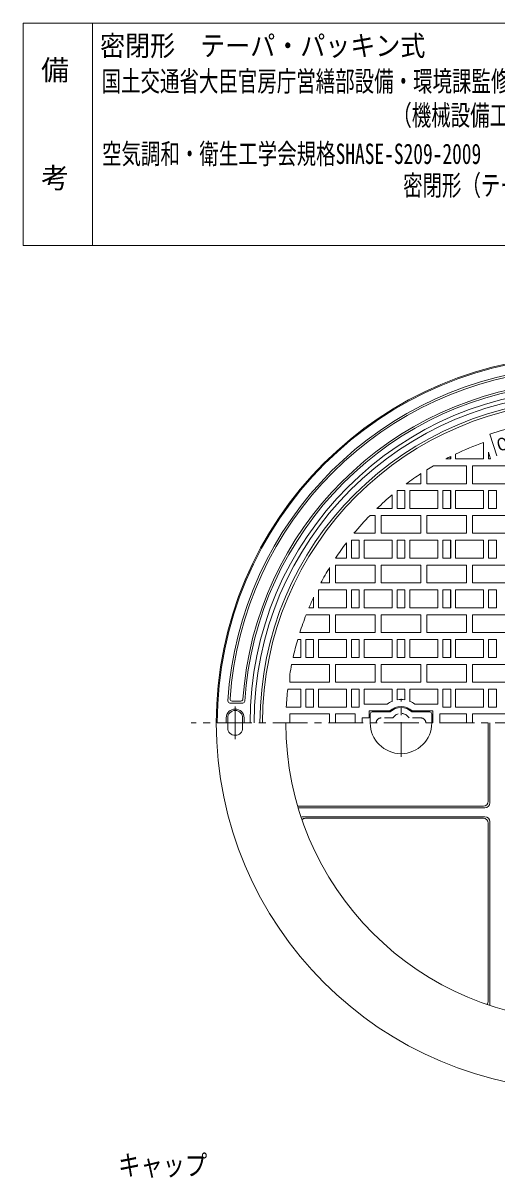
# Model space of a CAD drawing. Units: millimetres, scale not verified. Extents: x -687 to 540, y -936 to 985.
# Drawn here: x -687 to -210, y -178 to 985 of the extents above; entities that cross this region are included whole.
import ezdxf
from ezdxf.enums import TextEntityAlignment as Align

# ---------------------------------------------------------------- set-up
doc = ezdxf.new("R2010")
doc.units = ezdxf.units.MM
doc.header["$LTSCALE"] = 7
doc.linetypes.add('CHAIN1', pattern=[8, 5, -1, 1, -1])
doc.linetypes.add('DASHED1', pattern=[1.8, 1.2, -0.6])
for name, color, linetype, lineweight in [('0-1_躯体', 2, 'Continuous', 18), ('0-2_仕上', 3, 'Continuous', 18), ('0-3_建具', 4, 'Continuous', 18), ('0-4_その他', 7, 'Continuous', 18), ('0-5_寸法', 7, 'Continuous', 18), ('F-0_F-0ﾚｲﾔ', 7, 'Continuous', 18)]:
    doc.layers.add(name, color=color, linetype=linetype, lineweight=lineweight)
doc.layers.add('F-4_F-4ﾚｲﾔ', color=2, linetype='Continuous')
doc.layers.add('F-5_F-5ﾚｲﾔ', color=2, linetype='Continuous')
doc.styles.add('ＭＳ ゴシック', font='')
doc.styles.get('ＭＳ ゴシック').set_extended_font_data('MS Gothic')

msp = doc.modelspace()

# ---------------------------------------------------------------- linework, layer by layer
at = {"layer": '0-1_躯体'}
for p, q in [((-479.181, 300.371), (-466.155, 300.371)), ((-477.047, 302.371), (-468.026, 302.371)), ((-482.859, 285.371), (-482.859, 280.371)), ((-481.359, 285.371), (-481.359, 275.371)), ((-466.36, 285.371), (-466.36, 275.371)), ((-464.86, 285.371), (-464.86, 280.371))]:
    msp.add_line(p, q, dxfattribs=at)
at = {"layer": '0-1_躯体', "linetype": 'CHAIN1'}
msp.add_line((-473.859, 296.848), (-473.859, 263.894), dxfattribs=at)
at = {"layer": '0-1_躯体'}
for centre, radius, start, end in [((-122.859, 280.371), 370, 0.00015, 0), ((-122.859, 280.371), 369, 0, 180), ((-122.859, 280.371), 359, 93.53308, 176.46692), ((-122.859, 280.371), 357, 93.87645, 176.12355), ((-122.859, 280.371), 344, 93.97743, 176.02255), ((-122.859, 280.371), 342, 93.66676, 176.33322), ((-122.859, 280.371), 336, 0, 180), ((-122.859, 280.371), 332, 0, 180), ((-122.859, 280.371), 326, 0, 180), ((-479.181, 302.371), 2, 176.46617, 270), ((-477.047, 304.371), 2, 176.12352, 270), ((-468.026, 304.371), 2, 270, 356.02238), ((-473.859, 285.371), 9, 0, 180), ((-473.859, 285.371), 7.5, 0, 180), ((-466.155, 302.371), 2, 270, 356.33388), ((-122.859, 280.371), 300, 180, 0), ((-473.859, 275.371), 7.5, 180, 0)]:
    msp.add_arc(centre, radius, start, end, dxfattribs=at)
at = {"layer": '0-2_仕上'}
for p, q in [((-210.311, 549.52), (-217.419, 571.394)), ((-223.86, 546.371), (-223.86, 562.858)), ((-256.86, 546.371), (-256.86, 548.781)), ((-256.859, 546.371), (-256.859, 548.781)), ((-251.86, 546.371), (-251.86, 551.219)), ((-218.86, 546.371), (-218.86, 553.178)), ((-280.86, 535.392), (-280.86, 521.372)), ((-274.249, 539.371), (-240.86, 539.371)), ((-261.581, 546.371), (-256.859, 546.371)), ((-251.86, 546.371), (-223.86, 546.371)), ((-240.86, 539.371), (-240.86, 521.372)), ((-234.859, 539.371), (-234.859, 521.372)), ((-286.86, 531.575), (-286.86, 521.372)), ((-310.86, 496.371), (-310.86, 514.371)), ((-310.86, 496.371), (-310.86, 514.157)), ((-310.593, 514.371), (-302.86, 514.371)), ((-302.86, 496.371), (-302.86, 514.371)), ((-302.86, 496.371), (-302.86, 514.371)), ((-301.517, 521.372), (-286.86, 521.372)), ((-297.86, 496.371), (-297.86, 514.371)), ((-297.86, 514.371), (-269.859, 514.371)), ((-280.86, 521.372), (-240.86, 521.372)), ((-269.859, 496.371), (-269.859, 514.371)), ((-264.86, 496.371), (-264.86, 514.371)), ((-264.86, 514.371), (-256.859, 514.371)), ((-264.86, 496.371), (-264.86, 514.371)), ((-256.86, 496.371), (-256.86, 514.371)), ((-256.859, 496.371), (-256.859, 514.371)), ((-251.86, 496.371), (-251.86, 514.371)), ((-251.86, 514.371), (-223.86, 514.371)), ((-234.859, 521.371), (-194.859, 521.371)), ((-223.86, 496.371), (-223.86, 514.371)), ((-218.86, 514.371), (-210.859, 514.371)), ((-218.86, 496.371), (-218.86, 514.371)), ((-218.859, 496.371), (-218.859, 514.371)), ((-210.86, 496.371), (-210.86, 514.371)), ((-210.859, 496.371), (-210.859, 514.371)), ((-338.077, 489.371), (-332.86, 489.371)), ((-332.86, 489.371), (-332.86, 471.371)), ((-326.86, 489.371), (-326.86, 471.371)), ((-326.86, 489.371), (-286.86, 489.371)), ((-310.86, 496.371), (-302.86, 496.371)), ((-297.86, 496.371), (-269.859, 496.371)), ((-286.86, 489.371), (-286.86, 471.371)), ((-280.86, 489.371), (-280.86, 471.371)), ((-280.86, 489.371), (-240.86, 489.371)), ((-264.86, 496.371), (-256.859, 496.371)), ((-251.86, 496.371), (-223.86, 496.371)), ((-240.86, 489.371), (-240.86, 471.371)), ((-234.859, 489.371), (-234.859, 471.371)), ((-234.859, 489.371), (-194.86, 489.371)), ((-218.86, 496.371), (-210.859, 496.371)), ((-354.2, 471.371), (-332.86, 471.371)), ((-326.86, 471.371), (-286.86, 471.371)), ((-280.86, 471.371), (-240.86, 471.371)), ((-241.788, 471.371), (-240.859, 471.371)), ((-240.859, 471.946), (-240.859, 471.371)), ((-234.859, 471.371), (-194.859, 471.371)), ((-234.859, 471.371), (-194.86, 471.371)), ((-361.86, 446.371), (-361.86, 461.696)), ((-356.86, 446.371), (-356.86, 464.371)), ((-356.86, 464.371), (-348.86, 464.371)), ((-356.86, 446.371), (-356.86, 464.371)), ((-348.86, 446.371), (-348.86, 464.371)), ((-348.86, 446.371), (-348.86, 464.371)), ((-343.86, 446.371), (-343.86, 464.371)), ((-343.86, 464.371), (-315.86, 464.371)), ((-315.86, 446.371), (-315.86, 464.371)), ((-310.86, 446.371), (-310.86, 464.371)), ((-310.86, 464.371), (-302.86, 464.371)), ((-310.86, 446.371), (-310.86, 464.371)), ((-302.86, 446.371), (-302.86, 464.371)), ((-302.86, 446.371), (-302.86, 464.371)), ((-297.86, 446.371), (-297.86, 464.371)), ((-297.86, 464.371), (-269.859, 464.371)), ((-269.859, 446.371), (-269.859, 464.371)), ((-264.86, 446.371), (-264.86, 464.371)), ((-264.86, 464.371), (-256.859, 464.371)), ((-264.86, 446.371), (-264.86, 464.371)), ((-256.86, 446.371), (-256.86, 464.371)), ((-256.859, 446.371), (-256.859, 464.371)), ((-251.86, 464.371), (-223.859, 464.371)), ((-251.86, 446.371), (-251.86, 464.371)), ((-251.859, 446.371), (-251.859, 464.371)), ((-223.86, 446.371), (-223.86, 464.371)), ((-223.859, 446.371), (-223.859, 464.371)), ((-218.86, 464.371), (-210.859, 464.371)), ((-218.86, 446.371), (-218.86, 464.371)), ((-218.859, 446.371), (-218.859, 464.371)), ((-210.86, 446.371), (-210.86, 464.371)), ((-210.859, 446.371), (-210.859, 464.371)), ((-372.747, 446.371), (-361.86, 446.371)), ((-356.86, 446.371), (-348.86, 446.371)), ((-343.86, 446.371), (-315.86, 446.371)), ((-310.86, 446.371), (-302.86, 446.371)), ((-297.86, 446.371), (-269.859, 446.371)), ((-264.86, 446.371), (-256.859, 446.371)), ((-251.86, 446.371), (-223.859, 446.371)), ((-218.86, 446.371), (-210.859, 446.371)), ((-378.86, 436.779), (-378.86, 421.371)), ((-372.86, 439.371), (-372.86, 421.371)), ((-372.86, 439.371), (-332.86, 439.371)), ((-332.86, 439.371), (-332.86, 421.371)), ((-326.86, 439.371), (-326.86, 421.371)), ((-326.86, 439.371), (-286.86, 439.371)), ((-286.86, 439.371), (-286.86, 421.371)), ((-280.86, 439.371), (-280.86, 421.371)), ((-280.86, 439.371), (-240.86, 439.371)), ((-240.86, 439.371), (-240.86, 421.371)), ((-240.859, 439.371), (-240.859, 421.371)), ((-234.859, 439.371), (-194.859, 439.371)), ((-234.859, 439.371), (-234.859, 421.371)), ((-387.659, 421.371), (-378.86, 421.371)), ((-372.86, 421.371), (-332.86, 421.371)), ((-326.86, 421.371), (-286.86, 421.371)), ((-280.86, 421.371), (-240.86, 421.371)), ((-234.859, 421.371), (-194.859, 421.371)), ((-389.86, 396.371), (-389.86, 414.371)), ((-389.86, 414.371), (-361.86, 414.371)), ((-361.86, 396.371), (-361.86, 414.371)), ((-356.86, 396.371), (-356.86, 414.371)), ((-356.86, 414.371), (-348.86, 414.371)), ((-356.86, 396.371), (-356.86, 414.371)), ((-348.86, 396.371), (-348.86, 414.371)), ((-348.86, 396.371), (-348.86, 414.371)), ((-343.86, 396.371), (-343.86, 414.371)), ((-343.86, 414.371), (-315.86, 414.371)), ((-315.86, 396.371), (-315.86, 414.371)), ((-310.86, 396.371), (-310.86, 414.371)), ((-310.86, 414.371), (-302.86, 414.371)), ((-310.86, 396.371), (-310.86, 414.371)), ((-302.86, 396.371), (-302.86, 414.371)), ((-302.86, 396.371), (-302.86, 414.371)), ((-297.86, 396.371), (-297.86, 414.371)), ((-297.86, 414.371), (-269.859, 414.371)), ((-269.859, 396.371), (-269.859, 414.371)), ((-264.86, 396.371), (-264.86, 414.371)), ((-264.86, 414.371), (-256.859, 414.371)), ((-264.86, 396.371), (-264.86, 414.371)), ((-256.86, 396.371), (-256.86, 414.371)), ((-256.859, 396.371), (-256.859, 414.371)), ((-251.86, 396.371), (-251.86, 414.371)), ((-251.86, 414.371), (-223.86, 414.371)), ((-223.86, 396.371), (-223.86, 414.371)), ((-218.86, 414.371), (-210.859, 414.371)), ((-218.86, 396.371), (-218.86, 414.371)), ((-218.859, 396.371), (-218.859, 414.371)), ((-210.86, 396.371), (-210.86, 414.371)), ((-210.859, 396.371), (-210.859, 414.371)), ((-399.525, 396.371), (-394.86, 396.371)), ((-394.86, 396.371), (-394.86, 406.924)), ((-394.86, 396.371), (-394.86, 406.923)), ((-389.86, 396.371), (-361.86, 396.371)), ((-356.86, 396.371), (-348.86, 396.371)), ((-343.86, 396.371), (-315.86, 396.371)), ((-310.86, 396.371), (-302.86, 396.371)), ((-297.86, 396.371), (-269.859, 396.371)), ((-264.86, 396.371), (-256.859, 396.371)), ((-251.86, 396.371), (-223.86, 396.371)), ((-218.86, 396.371), (-210.859, 396.371)), ((-402.357, 389.371), (-378.86, 389.371)), ((-378.86, 389.371), (-378.86, 371.371)), ((-372.86, 389.371), (-372.86, 371.371)), ((-372.86, 389.371), (-332.86, 389.371)), ((-332.86, 389.371), (-332.86, 371.371)), ((-326.86, 389.371), (-326.86, 371.371)), ((-326.86, 389.371), (-286.86, 389.371)), ((-286.86, 389.371), (-286.86, 371.371)), ((-280.86, 389.371), (-280.86, 371.371)), ((-280.86, 389.371), (-240.86, 389.371)), ((-240.86, 389.371), (-240.86, 371.371)), ((-234.859, 389.371), (-234.859, 371.371)), ((-234.859, 389.371), (-194.86, 389.371)), ((-410.859, 364.371), (-407.86, 364.371)), ((-408.725, 371.371), (-378.86, 371.371)), ((-407.86, 346.371), (-407.86, 364.371)), ((-394.86, 346.371), (-394.86, 364.371)), ((-394.86, 346.371), (-394.86, 364.371)), ((-389.86, 346.371), (-389.86, 364.371)), ((-389.86, 364.371), (-361.86, 364.371)), ((-372.86, 371.371), (-332.86, 371.371)), ((-361.86, 346.371), (-361.86, 364.371)), ((-356.86, 346.371), (-356.86, 364.371)), ((-356.86, 364.371), (-348.86, 364.371)), ((-356.86, 346.371), (-356.86, 364.371)), ((-348.86, 346.371), (-348.86, 364.371)), ((-348.86, 346.371), (-348.86, 364.371)), ((-343.86, 346.371), (-343.86, 364.371)), ((-343.86, 364.371), (-315.86, 364.371)), ((-326.86, 371.371), (-286.86, 371.371)), ((-315.86, 346.371), (-315.86, 364.371)), ((-310.86, 346.371), (-310.86, 364.371)), ((-310.86, 364.371), (-302.86, 364.371)), ((-310.86, 346.371), (-310.86, 364.371)), ((-302.86, 346.371), (-302.86, 364.371)), ((-302.86, 346.371), (-302.86, 364.371)), ((-297.86, 346.371), (-297.86, 364.371)), ((-297.86, 364.371), (-269.859, 364.371)), ((-280.86, 371.371), (-240.86, 371.371)), ((-269.859, 346.371), (-269.859, 364.371)), ((-264.86, 346.371), (-264.86, 364.371)), ((-264.86, 364.371), (-256.859, 364.371)), ((-264.86, 346.371), (-264.86, 364.371)), ((-256.86, 346.371), (-256.86, 364.371)), ((-256.859, 346.371), (-256.859, 364.371)), ((-251.86, 346.371), (-251.86, 364.371)), ((-251.86, 364.371), (-223.86, 364.371)), ((-234.859, 371.371), (-194.86, 371.371)), ((-223.86, 346.371), (-223.86, 364.371)), ((-218.86, 364.371), (-210.859, 364.371)), ((-218.86, 346.371), (-218.86, 364.371)), ((-218.859, 346.371), (-218.859, 364.371)), ((-210.86, 346.371), (-210.86, 364.371)), ((-210.859, 346.371), (-210.859, 364.371)), ((-417, 339.371), (-378.859, 339.371)), ((-415.509, 346.371), (-407.86, 346.371)), ((-402.86, 346.371), (-394.86, 346.371)), ((-389.86, 346.371), (-361.86, 346.371)), ((-378.859, 339.371), (-378.859, 321.371)), ((-372.859, 339.371), (-332.859, 339.371)), ((-372.859, 339.371), (-372.859, 321.371)), ((-356.86, 346.371), (-348.86, 346.371)), ((-343.86, 346.371), (-315.86, 346.371)), ((-332.859, 339.371), (-332.859, 321.371)), ((-326.859, 339.371), (-286.859, 339.371)), ((-326.859, 339.371), (-326.859, 321.371)), ((-310.86, 346.371), (-302.86, 346.371)), ((-297.86, 346.371), (-269.859, 346.371)), ((-286.859, 339.371), (-286.859, 321.371)), ((-280.859, 339.371), (-240.859, 339.371)), ((-280.859, 339.371), (-280.859, 321.371)), ((-264.86, 346.371), (-256.859, 346.371)), ((-251.86, 346.371), (-223.86, 346.371)), ((-240.859, 339.371), (-240.859, 321.371)), ((-234.859, 339.371), (-234.859, 321.371)), ((-234.859, 339.371), (-194.859, 339.371)), ((-218.86, 346.371), (-210.859, 346.371)), ((-418.859, 329.198), (-418.859, 321.371)), ((-420.926, 314.371), (-407.859, 314.371)), ((-418.859, 321.371), (-378.859, 321.371)), ((-407.859, 296.371), (-407.859, 314.371)), ((-402.859, 296.371), (-402.859, 314.371)), ((-389.859, 314.371), (-361.859, 314.371)), ((-389.859, 296.371), (-389.859, 314.371)), ((-372.859, 321.371), (-332.859, 321.371)), ((-361.859, 296.371), (-361.859, 314.371)), ((-356.859, 296.371), (-356.859, 314.371)), ((-315.859, 314.371), (-343.859, 314.371)), ((-343.859, 299.371), (-343.859, 314.371)), ((-326.859, 321.371), (-286.859, 321.371)), ((-315.859, 302.079), (-315.859, 314.371)), ((-302.859, 314.371), (-310.859, 314.371)), ((-310.859, 303.528), (-310.859, 314.371)), ((-302.859, 303.528), (-302.859, 314.371)), ((-269.859, 314.371), (-297.859, 314.371)), ((-297.859, 302.079), (-297.859, 314.371)), ((-280.859, 321.371), (-240.859, 321.371)), ((-269.859, 299.371), (-269.859, 314.371)), ((-264.86, 296.371), (-264.86, 314.371)), ((-256.859, 314.371), (-264.86, 314.371)), ((-256.859, 296.371), (-256.859, 314.371)), ((-251.859, 314.371), (-223.859, 314.371)), ((-251.859, 296.371), (-251.859, 314.371)), ((-234.859, 321.371), (-194.859, 321.371)), ((-223.859, 296.371), (-223.859, 314.371)), ((-218.859, 296.371), (-218.859, 314.371)), ((-218.859, 314.371), (-210.859, 314.371)), ((-210.859, 296.371), (-210.859, 314.371)), ((-422.432, 296.371), (-407.859, 296.371)), ((-394.859, 296.371), (-402.859, 296.371)), ((-389.859, 296.371), (-361.859, 296.371)), ((-348.859, 296.371), (-356.859, 296.371)), ((-320.688, 299.371), (-343.859, 299.371)), ((-318.184, 292.371), (-338.859, 292.371)), ((-338.859, 285.371), (-338.859, 292.371)), ((-295.535, 292.371), (-274.859, 292.371)), ((-293.03, 299.371), (-269.859, 299.371)), ((-274.859, 280.371), (-274.859, 292.371)), ((-256.859, 296.371), (-264.86, 296.371)), ((-251.859, 296.371), (-223.859, 296.371)), ((-218.859, 296.371), (-210.859, 296.371)), ((-418.859, 289.371), (-378.859, 289.371)), ((-418.859, 289.371), (-418.859, 280.371)), ((-378.859, 289.371), (-378.859, 280.371)), ((-372.859, 289.371), (-372.859, 280.371)), ((-352.908, 289.371), (-372.859, 289.371)), ((-352.908, 280.371), (-352.908, 289.371)), ((-338.859, 285.371), (-345.884, 285.371)), ((-345.884, 280.371), (-345.884, 285.371)), ((-240.859, 289.371), (-267.835, 289.371)), ((-267.835, 280.371), (-267.835, 289.371)), ((-240.859, 289.371), (-240.859, 280.371)), ((-234.859, 289.371), (-234.859, 280.371)), ((-234.859, 289.371), (-194.859, 289.371)), ((-218.939, 201.451), (-218.939, 280.371)), ((-217.359, 199.871), (-217.359, 280.371)), ((-222.359, 194.871), (-410.418, 194.871)), ((-223.939, 196.451), (-410.065, 196.451)), ((-222.359, 185.871), (-405.551, 185.871)), ((-223.939, 184.298), (-403.037, 184.298)), ((-218.939, 179.298), (-218.939, 0.196)), ((-217.359, 180.871), (-217.359, -2.321))]:
    msp.add_line(p, q, dxfattribs=at)
at = {"layer": '0-2_仕上', "linetype": 'CHAIN1'}
for p, q in [((-306.859, 246.063), (-306.859, 304.59)), ((270.983, 280.371), (-518.095, 280.371))]:
    msp.add_line(p, q, dxfattribs=at)
at = {"layer": '0-2_仕上', "linetype": 'DASHED1'}
for p, q in [((-314.937, 285.371), (-326.859, 285.371)), ((-286.859, 285.371), (-298.782, 285.371))]:
    msp.add_line(p, q, dxfattribs=at)
at = {"layer": '0-2_仕上'}
for points in [[(-218.86, 546.371), (-216.648, 546.371), (-218.86, 553.178)], [(-234.859, 539.371), (-194.86, 539.371), (-194.86, 521.372)], [(-331.051, 496.371), (-315.86, 496.371), (-315.86, 510.046)], [(-402.86, 346.371), (-402.86, 364.371), (-394.86, 364.371)], [(-394.859, 296.371), (-394.859, 314.371), (-402.859, 314.371)], [(-348.859, 296.371), (-348.859, 314.371), (-356.859, 314.371)]]:
    msp.add_lwpolyline(points, dxfattribs=at)
for centre, radius, start, end in [((-122.859, 280.371), 323.5, 0, 180), ((-122.859, 280.371), 306, 72, 108), ((-122.859, 280.371), 300, 109.67395, 115.46762), ((-122.859, 280.371), 300, 116.53014, 117.5424), ((-122.859, 280.371), 300, 120.3069, 121.78056), ((-122.859, 280.371), 300, 123.13876, 126.55019), ((-122.859, 280.371), 300, 130.04092, 133.94539), ((-122.859, 280.371), 300, 135.83975, 140.45616), ((-122.859, 280.371), 300, 142.81313, 146.40393), ((-122.859, 280.371), 300, 148.57642, 151.96562), ((-122.859, 280.371), 300, 155.04913, 157.25272), ((-122.859, 280.371), 300, 158.69495, 162.34204), ((-122.859, 280.371), 300, 163.73975, 167.29095), ((-122.859, 280.371), 300, 168.65788, 170.63295), ((-122.859, 280.371), 300, 173.49252, 176.94276), ((-306.859, 280.371), 23.5, 80.19977, 99.80023), ((-306.859, 280.371), 23.5, 112.51859, 126.0491), ((-306.859, 280.371), 16.5, 46.65843, 133.34157), ((-306.859, 280.371), 23.5, 53.9509, 67.48174), ((-306.859, 280.371), 31, 180, 0), ((-223.939, 201.451), 5, 270, 0), ((-222.359, 199.871), 5, 270, 0), ((-410.065, 201.451), 5, 260.35083, 270), ((-405.551, 180.871), 5, 90, 112.45535), ((-403.037, 179.298), 5, 90, 134.85088), ((-223.939, 179.298), 5, 0, 90), ((-222.359, 180.871), 5, 0.00056, 90), ((-223.939, 0.196), 5, 315.14453, 0), ((-222.359, -2.321), 5, 337.54366, 0)]:
    msp.add_arc(centre, radius, start, end, dxfattribs=at)
at = {"layer": '0-2_仕上', "linetype": 'DASHED1'}
for centre, radius, start, end in [((-326.859, 280.371), 5, 90, 180), ((-306.859, 280.371), 9.5, 31.75671, 148.24329), ((-286.859, 280.371), 5, 0, 90)]:
    msp.add_arc(centre, radius, start, end, dxfattribs=at)
at = {"layer": '0-3_建具'}
for p, q in [((-335.859, 291.371), (-317.779, 291.371)), ((-277.863, 291.371), (-295.939, 291.371)), ((-337.859, 289.371), (-337.859, 280.371)), ((-275.862, 289.371), (-275.862, 280.371))]:
    msp.add_line(p, q, dxfattribs=at)
for centre, radius, start, end in [((-335.859, 289.371), 2, 90, 180), ((-306.859, 280.371), 15.5, 45.20895, 134.79105), ((-277.863, 289.371), 2, 0, 90)]:
    msp.add_arc(centre, radius, start, end, dxfattribs=at)
at = {"layer": 'F-0_F-0ﾚｲﾔ'}
for p, q in [((537.6, 985.392), (-687.4, 985.392)), ((-687.4, 761.392), (-687.4, 985.392)), ((-617.4, 761.392), (-617.4, 985.392)), ((537.6, 761.392), (-687.4, 761.392))]:
    msp.add_line(p, q, dxfattribs=at)

# ---------------------------------------------------------------- texts
at = {"layer": '0-4_その他', "color": 4, "style": 'ＭＳ ゴシック'}
msp.add_text('０', height=12.83, rotation=196.201, dxfattribs=at).set_placement((-199.19, 573.601), align=Align.BOTTOM_LEFT)
at = {"layer": '0-5_寸法', "color": 6, "style": 'ＭＳ ゴシック', "width": 0.8}
msp.add_text('キャップ', height=20.53, dxfattribs=at).set_placement((-591.651, -181.666), align=Align.BOTTOM_LEFT)
at = {"layer": 'F-4_F-4ﾚｲﾔ', "color": 4, "style": 'ＭＳ ゴシック', "width": 0.9}
msp.add_text('密閉形\u3000テーパ・パッキン式', height=20.53, dxfattribs=at).set_placement((-609.92, 946.208), align=Align.BOTTOM_LEFT)
at = {"layer": 'F-4_F-4ﾚｲﾔ', "style": 'ＭＳ ゴシック'}
for s, p in [('備', (-669.253, 921.664)), ('考', (-669.253, 812.993))]:
    msp.add_text(s, height=20.53, dxfattribs=at).set_placement(p, align=Align.BOTTOM_LEFT)
at = {"layer": 'F-4_F-4ﾚｲﾔ', "color": 3, "style": 'ＭＳ ゴシック', "width": 0.7}
for s, p in [('国土交通省大臣官房庁営繕部設備・環境課監修公共建築設備工事標準図', (-608.358, 910.409)), ('（機械設備工事編）記号：ＷＰＭ－Ｂ', (-315.608, 876.118))]:
    msp.add_text(s, height=20.53, dxfattribs=at).set_placement(p, align=Align.BOTTOM_LEFT)
at = {"layer": 'F-5_F-5ﾚｲﾔ', "color": 3, "style": 'ＭＳ ゴシック', "width": 0.7}
for s, p in [('空気調和・衛生工学会規格SHASE-S209-2009', (-607.949, 837.289)), ('密閉形（テーパ・パッキン式）500K', (-304.763, 805.52))]:
    msp.add_text(s, height=20.53, dxfattribs=at).set_placement(p, align=Align.BOTTOM_LEFT)

doc.saveas('drawing.dxf')
